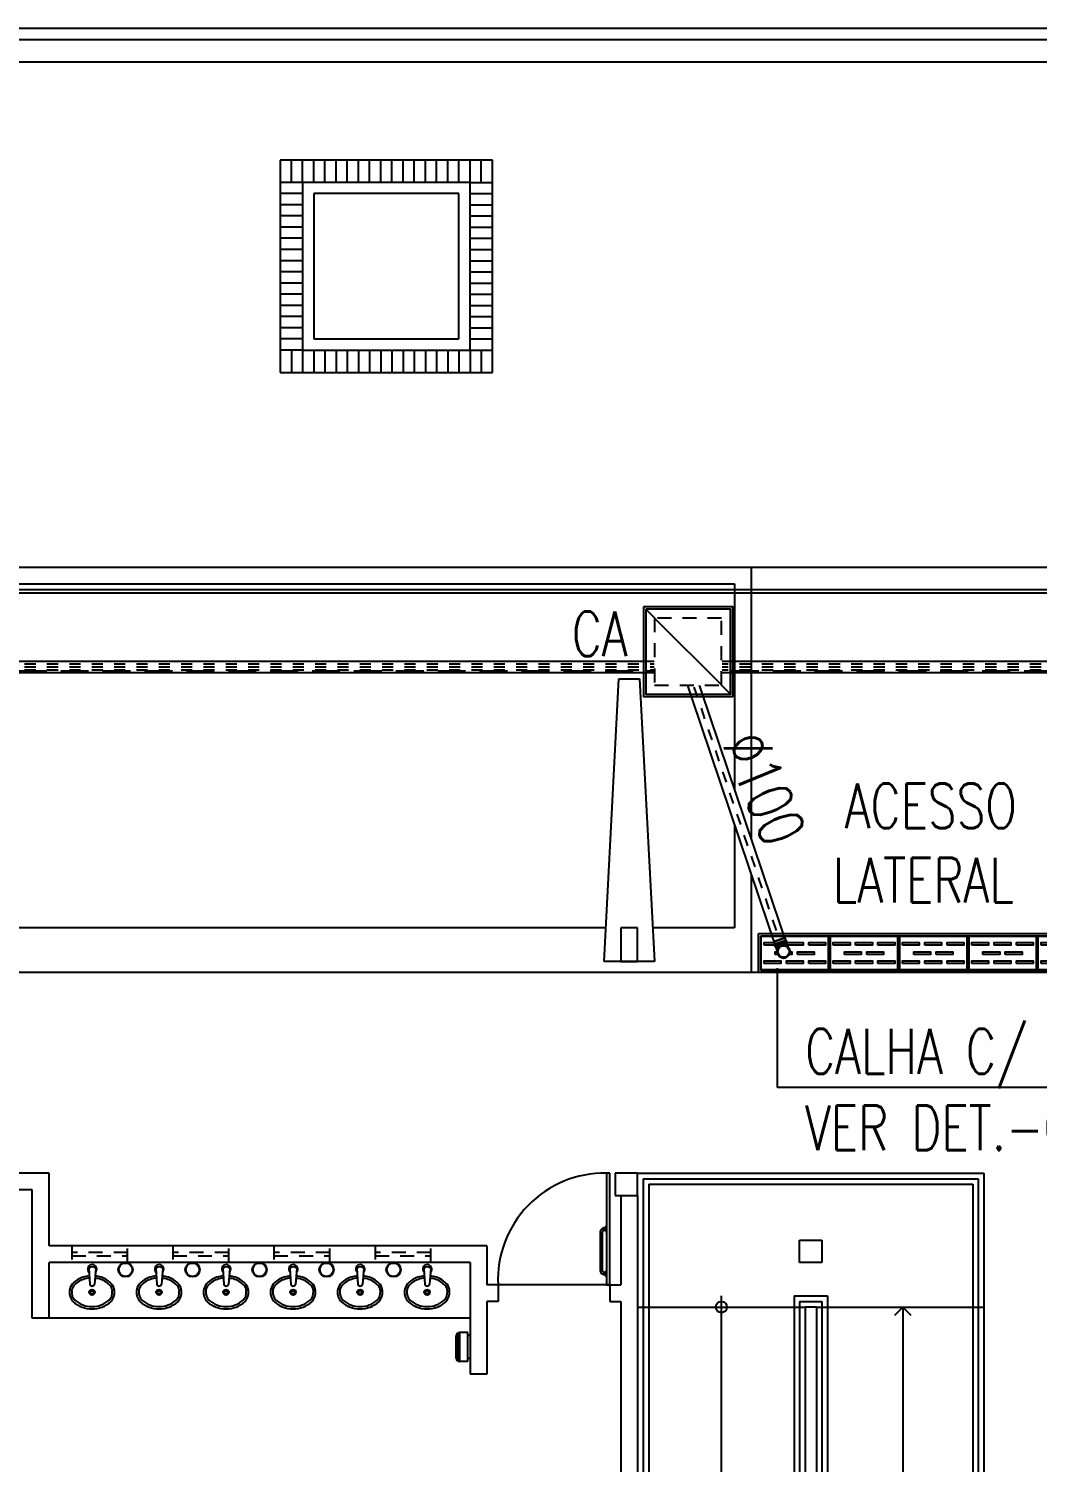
# Model space of a CAD drawing. Header units: inches. Extents: x 542650 to 544515, y 9574150 to 9574595.
# Drawn here: x 542794.66 to 542803.69, y 9574247.2 to 9574260.03 of the extents above; entities that cross this region are included whole.
import ezdxf
from ezdxf.enums import TextEntityAlignment as Align

# ---------------------------------------------------------------- set-up
doc = ezdxf.new("R2010")
doc.units = ezdxf.units.IN
doc.header["$MEASUREMENT"] = 0
for name, pattern in [('ACAD_ISO07W100', [3, 0, -3]), ('DASHDOT', [1, 0.5, -0.25, 0, -0.25]), ('HIDDEN', [0.375, 0.25, -0.125]), ('HIDDEN2', [0.1875, 0.125, -0.0625])]:
    doc.linetypes.add(name, pattern=pattern)
for name, color, linetype in [('EIXO', 8, 'Continuous'), ('I-ARQ', 8, 'Continuous'), ('I-NORMO_ARQ', 8, 'Continuous'), ('I-NORMO_INST', 4, 'Continuous'), ('I-PLUVIAL', 90, 'Continuous'), ('TINTERNO', 8, 'Continuous')]:
    doc.layers.add(name, color=color, linetype=linetype)
doc.styles.add('25', font='ROMANS.SHX', dxfattribs={"width": 0.7, "height": 0.05})
doc.styles.add('50', font='ROMANS.SHX', dxfattribs={"width": 0.7, "height": 0.1})
doc.styles.add('ROMANS', font='romans', dxfattribs={"height": 0.2})

# ---------------------------------------------------------------- blocks, each defined once
blk = doc.blocks.new('_Open90')
at = {"color": 0, "linetype": 'ByBlock', "lineweight": -2}
for p, q in [((0, 0), (-1, 0)), ((-0.5, 0.5), (0, 0)), ((0, 0), (-0.5, -0.5))]:
    blk.add_line(p, q, dxfattribs=at)
blk = doc.blocks.new('*U42')
at = {"color": 2}
blk.add_wipeout([(-60.652, 0.053), (1.701, 0.053), (1.701, -0.053), (-60.652, -0.053)], dxfattribs=at)
for p, q in [((-60.652, 0.05), (1.701, 0.05)), ((-60.652, -0.05), (1.701, -0.05))]:
    blk.add_line(p, q)
at = {"color": 8, "linetype": 'ACAD_ISO07W100', "ltscale": 0.01}
for p, q in [((-60.652, 0.026), (1.701, 0.026)), ((-60.652, 0), (1.701, 0)), ((-60.652, -0.026), (1.701, -0.026))]:
    blk.add_line(p, q, dxfattribs=at)
blk = doc.blocks.new('*U122')
at = {"color": 2}
blk.add_wipeout([(-0.057, -0.005), (-0.311, 2.67), (-0.198, 2.681), (0.057, 0.005)], dxfattribs=at)
for p, q in [((-0.05, -0.005), (-0.304, 2.671)), ((0.05, 0.005), (-0.204, 2.68))]:
    blk.add_line(p, q)
at = {"layer": 'EIXO', "linetype": 'DASHDOT', "ltscale": 0.01}
blk.add_line((0, 0), (-0.254, 2.675), dxfattribs=at)
blk = doc.blocks.new('A$C162F389C')
at = {"layer": 'I-PLUVIAL'}
for p, q in [((0.3, 0.6), (0, 0.6)), ((0, 0.6), (0, 0)), ((0.3, 0), (0.3, 0.6)), ((0, 0), (0.3, 0))]:
    blk.add_line(p, q, dxfattribs=at)
for points in [[(0.081, 0.575), (0.056, 0.575), (0.056, 0.425), (0.081, 0.425)], [(0.244, 0.575), (0.219, 0.575), (0.219, 0.425), (0.244, 0.425)], [(0.163, 0.475), (0.138, 0.475), (0.138, 0.325), (0.163, 0.325)], [(0.081, 0.375), (0.056, 0.375), (0.056, 0.225), (0.081, 0.225)], [(0.163, 0.275), (0.138, 0.275), (0.138, 0.125), (0.163, 0.125)], [(0.244, 0.375), (0.219, 0.375), (0.219, 0.225), (0.244, 0.225)], [(0.081, 0.175), (0.056, 0.175), (0.056, 0.025), (0.081, 0.025)], [(0.244, 0.175), (0.219, 0.175), (0.219, 0.025), (0.244, 0.025)]]:
    blk.add_lwpolyline(points, close=True, dxfattribs=at)
blk = doc.blocks.new('A$C018D0CBD')
at = {"layer": 'I-ARQ'}
for p, q in [((0.35, 5.61), (0, 5.61)), ((0, 5.61), (0, 1.859)), ((0.33, 5.59), (0.02, 5.59)), ((0.02, 5.59), (0.02, 1.879)), ((0.33, 1.879), (0.33, 5.59)), ((0.35, 1.859), (0.35, 5.61)), ((0.35, 1.859), (0, 1.859)), ((0.33, 1.879), (0.02, 1.879))]:
    blk.add_line(p, q, dxfattribs=at)
at = {"color": 2}
for p in [(0.025, 4.985), (0.025, 4.365), (0.025, 3.745), (0.025, 3.125), (0.025, 2.505), (0.025, 1.885)]:
    blk.add_blockref('A$C162F389C', p, dxfattribs=at)
blk = doc.blocks.new('J90100SR')
at = {"color": 1, "style": '25', "flags": 1}
blk.add_attdef('MARCA', text='', height=0.05, dxfattribs=at).set_placement((0, -0.188), align=Align.CENTER)
at = {"color": 2}
blk.add_wipeout([(0.082, 0.063), (0.082, 0.058), (0.093, 0.058), (0.093, 0.058), (0.113, 0.058), (0.113, 0.053), (0.113, -0.053), (0.113, -0.058), (0.093, -0.058), (0.093, -0.058), (0.082, -0.058), (0.082, -0.063), (0.061, -0.063), (0.061, -0.058), (0.055, -0.058), (0.055, -0.056), (0.028, -0.056), (0.022, -0.059), (0.016, -0.061), (0.005, -0.062), (-0.005, -0.062), (-0.012, -0.061), (-0.023, -0.058), (-0.034, -0.052), (-0.042, -0.046), (-0.047, -0.042), (-0.052, -0.035), (-0.055, -0.03), (-0.058, -0.023), (-0.061, -0.015), (-0.062, -0.008), (-0.063, 0), (-0.062, 0.008), (-0.061, 0.015), (-0.059, 0.021), (-0.056, 0.029), (-0.051, 0.036), (-0.044, 0.044), (-0.036, 0.051), (-0.03, 0.055), (-0.023, 0.058), (-0.016, 0.061), (-0.006, 0.062), (0.003, 0.063), (0.012, 0.062), (0.021, 0.059), (0.028, 0.056), (0.055, 0.056), (0.055, 0.058), (0.061, 0.058), (0.061, 0.063)], dxfattribs=at)
for p, q in [((0.027, 0.051), (0.06, 0.051)), ((0.06, -0.053), (0.06, 0.053)), ((0.06, 0.053), (0.064, 0.053)), ((0.066, 0.057), (0.065, 0.054)), ((0.067, 0.058), (0.077, 0.058)), ((0.067, -0.057), (0.067, 0.057)), ((0.077, -0.057), (0.077, 0.057)), ((0.078, 0.057), (0.078, 0.054)), ((0.079, 0.053), (0.091, 0.053)), ((0.091, 0.053), (0.091, 0.053)), ((0.111, 0.053), (0.091, 0.053)), ((0.111, 0.053), (0.113, 0.051)), ((0.113, -0.051), (0.113, 0.051)), ((0.027, -0.051), (0.06, -0.051)), ((0.06, -0.053), (0.064, -0.053)), ((0.066, -0.057), (0.065, -0.054)), ((0.067, -0.058), (0.077, -0.058)), ((0.078, -0.057), (0.078, -0.054)), ((0.079, -0.053), (0.091, -0.053)), ((0.091, -0.053), (0.091, -0.053)), ((0.091, -0.053), (0.111, -0.053)), ((0.111, -0.053), (0.113, -0.051))]:
    blk.add_line(p, q)
blk.add_circle((0, 0), 0.0533)
for centre, radius, start, end in [((0, 0), 0.0577, 61.785, 298.215), ((0, 0), 0.0577, 298.215, 61.785), ((0.064, 0.054), 0.001, 270, 345), ((0.067, 0.057), 0.001, 90, 165), ((0.077, 0.057), 0.001, 5, 90), ((0.079, 0.054), 0.001, 185, 270), ((0.064, -0.054), 0.001, 15, 90), ((0.067, -0.057), 0.001, 195, 270), ((0.077, -0.057), 0.001, 270, 355), ((0.079, -0.054), 0.001, 90, 175)]:
    blk.add_arc(centre, radius, start, end)
at = {"layer": 'TINTERNO'}
for p, q in [((0.06, -0.051), (0.06, 0.051)), ((0.065, -0.053), (0.065, 0.053)), ((0.078, -0.053), (0.078, 0.053)), ((0.091, 0.053), (0.091, -0.053)), ((0.091, 0.053), (0.091, -0.053)), ((0.111, 0.053), (0.111, -0.053))]:
    blk.add_line(p, q, dxfattribs=at)
blk.add_circle((0, 0), 0.0511, dxfattribs=at)
at = {"color": 1, "style": '25', "flags": 1}
blk.add_attdef('DESCRICAO', text='', height=0.05, dxfattribs=at).set_placement((0, -0.109), align=Align.CENTER)
blk = doc.blocks.new('CA')
at = {"color": 2, "ltscale": 0.5}
blk.add_wipeout([(-0.302, 0.29575), (-0.302, -0.30825), (0.302, -0.30825), (0.302, 0.29575)], dxfattribs=at)
at = {"color": 8, "ltscale": 0.5}
blk.add_line((-0.38, 0.37375), (0.38, -0.38625), dxfattribs=at)
at = {"ltscale": 0.5}
blk.add_lwpolyline([(-0.4, 0.39375), (-0.4, -0.40625), (0.4, -0.40625), (0.4, 0.39375)], close=True, dxfattribs=at)
at = {"color": 8, "ltscale": 0.5}
blk.add_lwpolyline([(-0.38, 0.37375), (-0.38, -0.38625), (0.38, -0.38625), (0.38, 0.37375)], close=True, dxfattribs=at)
at = {"color": 8, "linetype": 'HIDDEN', "ltscale": 0.5}
blk.add_lwpolyline([(-0.3, 0.29375), (-0.3, -0.30625), (0.3, -0.30625), (0.3, 0.29375)], close=True, dxfattribs=at)

msp = doc.modelspace()

# ---------------------------------------------------------------- linework, layer by layer
at = {"layer": 'I-ARQ'}
for p, q in [((542864.423, 9574260.033), (542776.202, 9574260.033)), ((542864.423, 9574260.033), (542776.202, 9574260.033)), ((542864.423, 9574259.933), (542776.202, 9574259.933)), ((542864.423, 9574259.733), (542776.202, 9574259.733)), ((542798.816, 9574258.856), (542796.916, 9574258.856)), ((542796.916, 9574258.856), (542796.916, 9574256.956)), ((542798.816, 9574258.856), (542796.916, 9574258.856)), ((542796.916, 9574258.856), (542796.916, 9574256.956)), ((542797.016, 9574258.656), (542797.016, 9574258.856)), ((542797.016, 9574258.656), (542797.016, 9574258.856)), ((542797.116, 9574258.656), (542797.116, 9574258.856)), ((542797.116, 9574258.656), (542797.116, 9574258.856)), ((542797.216, 9574258.656), (542797.216, 9574258.856)), ((542797.316, 9574258.656), (542797.316, 9574258.856)), ((542797.416, 9574258.656), (542797.416, 9574258.856)), ((542797.516, 9574258.656), (542797.516, 9574258.856)), ((542797.616, 9574258.656), (542797.616, 9574258.856)), ((542797.716, 9574258.656), (542797.716, 9574258.856)), ((542797.816, 9574258.656), (542797.816, 9574258.856)), ((542797.916, 9574258.656), (542797.916, 9574258.856)), ((542798.016, 9574258.656), (542798.016, 9574258.856)), ((542798.116, 9574258.656), (542798.116, 9574258.856)), ((542798.216, 9574258.656), (542798.216, 9574258.856)), ((542798.316, 9574258.656), (542798.316, 9574258.856)), ((542798.416, 9574258.656), (542798.416, 9574258.856)), ((542798.516, 9574258.656), (542798.516, 9574258.856)), ((542798.616, 9574258.656), (542798.616, 9574258.856)), ((542798.716, 9574258.656), (542798.716, 9574258.856)), ((542798.816, 9574256.956), (542798.816, 9574258.856)), ((542798.816, 9574256.956), (542798.816, 9574258.856)), ((542797.116, 9574258.656), (542796.916, 9574258.656)), ((542797.116, 9574258.656), (542796.916, 9574258.656)), ((542797.116, 9574258.656), (542796.916, 9574258.656)), ((542797.116, 9574258.556), (542796.916, 9574258.556)), ((542797.116, 9574258.556), (542796.916, 9574258.556)), ((542798.616, 9574258.656), (542797.116, 9574258.656)), ((542797.116, 9574258.656), (542797.116, 9574257.156)), ((542798.616, 9574258.656), (542797.116, 9574258.656)), ((542797.116, 9574258.656), (542797.116, 9574257.156)), ((542798.516, 9574258.556), (542797.216, 9574258.556)), ((542797.216, 9574258.556), (542797.216, 9574257.256)), ((542798.516, 9574257.256), (542798.516, 9574258.556)), ((542798.616, 9574258.656), (542798.816, 9574258.656)), ((542798.616, 9574258.656), (542798.816, 9574258.656)), ((542798.616, 9574257.156), (542798.616, 9574258.656)), ((542798.616, 9574257.156), (542798.616, 9574258.656)), ((542798.616, 9574258.556), (542798.816, 9574258.556)), ((542798.616, 9574258.556), (542798.816, 9574258.556)), ((542797.116, 9574258.456), (542796.916, 9574258.456)), ((542797.116, 9574258.456), (542796.916, 9574258.456)), ((542798.616, 9574258.456), (542798.816, 9574258.456)), ((542798.616, 9574258.456), (542798.816, 9574258.456)), ((542797.116, 9574258.356), (542796.916, 9574258.356)), ((542797.116, 9574258.356), (542796.916, 9574258.356)), ((542798.616, 9574258.356), (542798.816, 9574258.356)), ((542798.616, 9574258.356), (542798.816, 9574258.356)), ((542797.116, 9574258.256), (542796.916, 9574258.256)), ((542797.116, 9574258.156), (542796.916, 9574258.156)), ((542797.116, 9574258.156), (542796.916, 9574258.156)), ((542798.616, 9574258.256), (542798.816, 9574258.256)), ((542798.616, 9574258.156), (542798.816, 9574258.156)), ((542798.616, 9574258.156), (542798.816, 9574258.156)), ((542797.116, 9574258.056), (542796.916, 9574258.056)), ((542798.616, 9574258.056), (542798.816, 9574258.056)), ((542797.116, 9574257.956), (542796.916, 9574257.956)), ((542798.616, 9574257.956), (542798.816, 9574257.956)), ((542797.116, 9574257.856), (542796.916, 9574257.856)), ((542798.616, 9574257.856), (542798.816, 9574257.856)), ((542797.116, 9574257.756), (542796.916, 9574257.756)), ((542797.116, 9574257.656), (542796.916, 9574257.656)), ((542797.116, 9574257.656), (542796.916, 9574257.656)), ((542798.616, 9574257.756), (542798.816, 9574257.756)), ((542798.616, 9574257.656), (542798.816, 9574257.656)), ((542798.616, 9574257.656), (542798.816, 9574257.656)), ((542797.116, 9574257.556), (542796.916, 9574257.556)), ((542798.616, 9574257.556), (542798.816, 9574257.556)), ((542797.116, 9574257.456), (542796.916, 9574257.456)), ((542798.616, 9574257.456), (542798.816, 9574257.456)), ((542797.116, 9574257.356), (542796.916, 9574257.356)), ((542797.116, 9574257.256), (542796.916, 9574257.256)), ((542797.216, 9574257.256), (542798.516, 9574257.256)), ((542798.616, 9574257.356), (542798.816, 9574257.356)), ((542798.616, 9574257.256), (542798.816, 9574257.256)), ((542797.116, 9574257.156), (542796.916, 9574257.156)), ((542797.116, 9574257.156), (542796.916, 9574257.156)), ((542797.016, 9574257.156), (542797.016, 9574256.956)), ((542797.016, 9574257.156), (542797.016, 9574256.956)), ((542797.116, 9574257.156), (542797.116, 9574256.956)), ((542797.116, 9574257.156), (542797.116, 9574256.956)), ((542797.116, 9574257.156), (542798.616, 9574257.156)), ((542797.116, 9574257.156), (542798.616, 9574257.156)), ((542797.216, 9574257.156), (542797.216, 9574256.956)), ((542797.316, 9574257.156), (542797.316, 9574256.956)), ((542797.416, 9574257.156), (542797.416, 9574256.956)), ((542797.516, 9574257.156), (542797.516, 9574256.956)), ((542797.616, 9574257.156), (542797.616, 9574256.956)), ((542797.716, 9574257.156), (542797.716, 9574256.956)), ((542797.816, 9574257.156), (542797.816, 9574256.956)), ((542797.916, 9574257.156), (542797.916, 9574256.956)), ((542798.016, 9574257.156), (542798.016, 9574256.956)), ((542798.116, 9574257.156), (542798.116, 9574256.956)), ((542798.216, 9574257.156), (542798.216, 9574256.956)), ((542798.316, 9574257.156), (542798.316, 9574256.956)), ((542798.416, 9574257.156), (542798.416, 9574256.956)), ((542798.516, 9574257.156), (542798.516, 9574256.956)), ((542798.616, 9574257.156), (542798.816, 9574257.156)), ((542798.616, 9574257.156), (542798.616, 9574256.956)), ((542798.716, 9574257.156), (542798.716, 9574256.956)), ((542796.916, 9574256.956), (542798.816, 9574256.956)), ((542796.916, 9574256.956), (542798.816, 9574256.956)), ((542786.949, 9574255.213), (542801.133, 9574255.213)), ((542794.324, 9574255.063), (542800.983, 9574255.063)), ((542799.832, 9574251.983), (542794.25, 9574251.983)), ((542800.116, 9574251.983), (542799.966, 9574251.983)), ((542799.966, 9574251.983), (542799.966, 9574251.683)), ((542800.116, 9574251.683), (542800.116, 9574251.983)), ((542800.983, 9574251.983), (542800.25, 9574251.983)), ((542800.266, 9574251.683), (542799.816, 9574251.683)), ((542800.091, 9574251.683), (542799.941, 9574251.683)), ((542799.966, 9574251.683), (542800.116, 9574251.683)), ((542801.133, 9574251.583), (542786.949, 9574251.583)), ((542804.949, 9574251.583), (542801.133, 9574251.583)), ((542794.846, 9574249.788), (542794.311, 9574249.788)), ((542794.846, 9574249.138), (542794.846, 9574249.788)), ((542799.866, 9574249.788), (542799.836, 9574249.788)), ((542799.836, 9574249.788), (542799.836, 9574248.788)), ((542799.866, 9574248.788), (542799.866, 9574249.788)), ((542800.116, 9574249.788), (542799.916, 9574249.788)), ((542799.916, 9574249.788), (542799.916, 9574249.588)), ((542800.116, 9574249.788), (542799.916, 9574249.788)), ((542799.916, 9574249.788), (542799.916, 9574249.588)), ((542800.116, 9574249.788), (542803.216, 9574249.788)), ((542800.116, 9574249.788), (542803.216, 9574249.788)), ((542800.116, 9574249.588), (542800.116, 9574249.788)), ((542800.116, 9574249.588), (542800.116, 9574249.788)), ((542800.166, 9574249.738), (542803.166, 9574249.738)), ((542800.166, 9574249.738), (542800.166, 9574248.588)), ((542800.166, 9574249.738), (542803.166, 9574249.738)), ((542800.166, 9574249.738), (542800.166, 9574248.588)), ((542800.216, 9574249.688), (542803.116, 9574249.688)), ((542800.216, 9574249.688), (542800.216, 9574248.588)), ((542800.216, 9574249.688), (542803.116, 9574249.688)), ((542800.216, 9574249.688), (542800.216, 9574248.588)), ((542803.116, 9574249.688), (542803.116, 9574231.488)), ((542803.116, 9574249.688), (542803.116, 9574231.488)), ((542803.166, 9574249.738), (542803.166, 9574231.488)), ((542803.166, 9574249.738), (542803.166, 9574231.488)), ((542803.216, 9574249.788), (542803.216, 9574248.588)), ((542803.216, 9574249.788), (542803.216, 9574248.588)), ((542794.696, 9574249.638), (542794.311, 9574249.638)), ((542794.696, 9574248.488), (542794.696, 9574249.638)), ((542799.916, 9574249.588), (542800.116, 9574249.588)), ((542799.916, 9574249.588), (542800.116, 9574249.588)), ((542799.966, 9574249.588), (542799.966, 9574248.788)), ((542800.116, 9574249.588), (542800.116, 9574245.151)), ((542798.766, 9574249.138), (542794.846, 9574249.138)), ((542798.766, 9574249.138), (542798.766, 9574248.788)), ((542798.616, 9574248.988), (542794.846, 9574248.988)), ((542794.846, 9574248.488), (542794.846, 9574248.988)), ((542795.203, 9574248.937), (542795.212, 9574248.791)), ((542795.264, 9574248.937), (542795.253, 9574248.791)), ((542795.803, 9574248.937), (542795.812, 9574248.791)), ((542795.864, 9574248.937), (542795.853, 9574248.791)), ((542796.403, 9574248.937), (542796.412, 9574248.791)), ((542796.464, 9574248.937), (542796.453, 9574248.791)), ((542797.003, 9574248.937), (542797.012, 9574248.791)), ((542797.064, 9574248.937), (542797.053, 9574248.791)), ((542797.603, 9574248.937), (542797.612, 9574248.791)), ((542797.664, 9574248.937), (542797.653, 9574248.791)), ((542798.203, 9574248.937), (542798.212, 9574248.791)), ((542798.264, 9574248.937), (542798.253, 9574248.791)), ((542798.616, 9574248.988), (542798.616, 9574247.988)), ((542798.866, 9574248.788), (542798.766, 9574248.788)), ((542798.866, 9574248.788), (542798.866, 9574248.638)), ((542799.866, 9574248.788), (542798.866, 9574248.788)), ((542799.836, 9574248.788), (542799.866, 9574248.788)), ((542799.866, 9574248.788), (542799.866, 9574248.638)), ((542799.866, 9574248.788), (542799.966, 9574248.788)), ((542801.516, 9574248.688), (542801.516, 9574230.738)), ((542801.516, 9574248.688), (542801.816, 9574248.688)), ((542801.516, 9574248.688), (542801.516, 9574230.738)), ((542801.516, 9574248.688), (542801.816, 9574248.688)), ((542801.816, 9574248.688), (542801.816, 9574231.488)), ((542801.816, 9574248.688), (542801.816, 9574231.488)), ((542798.766, 9574248.638), (542798.766, 9574247.988)), ((542798.866, 9574248.638), (542798.766, 9574248.638)), ((542799.866, 9574248.638), (542799.966, 9574248.638)), ((542799.966, 9574248.638), (542799.966, 9574246.843)), ((542800.116, 9574248.588), (542801.616, 9574248.588)), ((542800.116, 9574248.588), (542801.616, 9574248.588)), ((542800.166, 9574248.588), (542800.166, 9574231.788)), ((542800.166, 9574248.588), (542800.166, 9574231.788)), ((542800.216, 9574248.588), (542800.216, 9574231.788)), ((542800.216, 9574248.588), (542800.216, 9574231.788)), ((542801.566, 9574248.638), (542801.566, 9574230.688)), ((542801.566, 9574248.638), (542801.766, 9574248.638)), ((542801.566, 9574248.638), (542801.566, 9574230.688)), ((542801.566, 9574248.638), (542801.766, 9574248.638)), ((542801.616, 9574248.588), (542801.616, 9574230.638)), ((542801.716, 9574248.588), (542801.616, 9574248.588)), ((542801.616, 9574248.588), (542801.616, 9574230.638)), ((542801.716, 9574248.588), (542801.616, 9574248.588)), ((542801.716, 9574248.588), (542801.716, 9574231.788)), ((542801.716, 9574248.588), (542803.216, 9574248.588)), ((542801.716, 9574248.588), (542801.716, 9574231.788)), ((542801.716, 9574248.588), (542803.216, 9574248.588)), ((542801.766, 9574248.638), (542801.766, 9574231.488)), ((542801.766, 9574248.638), (542801.766, 9574231.488)), ((542803.216, 9574248.588), (542803.216, 9574231.788)), ((542803.216, 9574248.588), (542803.216, 9574231.788)), ((542794.846, 9574248.488), (542794.696, 9574248.488)), ((542798.616, 9574248.488), (542794.846, 9574248.488)), ((542798.766, 9574247.988), (542798.616, 9574247.988))]:
    msp.add_line(p, q, dxfattribs=at)
at = {"layer": 'I-ARQ', "ltscale": 0.2}
for p, q in [((542801.566, 9574248.988), (542801.566, 9574249.188)), ((542801.566, 9574249.188), (542801.766, 9574249.188)), ((542801.766, 9574249.188), (542801.766, 9574248.988)), ((542801.766, 9574248.988), (542801.566, 9574248.988))]:
    msp.add_line(p, q, dxfattribs=at)
at = {"layer": 'I-ARQ', "linetype": 'HIDDEN2'}
for p, q in [((542795.05, 9574249.138), (542795.05, 9574248.988)), ((542795.55, 9574249.078), (542795.05, 9574249.078)), ((542795.05, 9574249.048), (542795.55, 9574249.048)), ((542795.55, 9574248.988), (542795.55, 9574249.138)), ((542795.955, 9574249.138), (542795.955, 9574248.988)), ((542796.455, 9574249.078), (542795.955, 9574249.078)), ((542795.955, 9574249.048), (542796.455, 9574249.048)), ((542796.455, 9574248.988), (542796.455, 9574249.138)), ((542796.86, 9574249.138), (542796.86, 9574248.988)), ((542797.36, 9574249.078), (542796.86, 9574249.078)), ((542796.86, 9574249.048), (542797.36, 9574249.048)), ((542797.36, 9574248.988), (542797.36, 9574249.138)), ((542797.765, 9574249.138), (542797.765, 9574248.988)), ((542798.265, 9574249.078), (542797.765, 9574249.078)), ((542797.765, 9574249.048), (542798.265, 9574249.048)), ((542798.265, 9574248.988), (542798.265, 9574249.138))]:
    msp.add_line(p, q, dxfattribs=at)
at = {"layer": 'I-ARQ'}
for points in [[(542785.776, 9574255.213), (542850.326, 9574255.213)], [(542785.776, 9574255.013), (542850.326, 9574255.013)], [(542785.777, 9574254.981), (542850.328, 9574254.981)], [(542799.8, 9574249.291), (542799.793, 9574249.286)], [(542799.808, 9574249.295), (542799.8, 9574249.291)], [(542799.816, 9574249.297), (542799.808, 9574249.295)], [(542799.824, 9574249.297), (542799.816, 9574249.297)], [(542799.825, 9574249.299), (542799.824, 9574249.298)], [(542799.824, 9574249.298), (542799.824, 9574249.278)], [(542799.824, 9574249.298), (542799.824, 9574249.298)], [(542799.825, 9574249.299), (542799.825, 9574249.276)], [(542799.825, 9574249.299), (542799.828, 9574249.299)], [(542799.825, 9574249.299), (542799.825, 9574249.299)], [(542799.829, 9574249.31), (542799.828, 9574249.309)], [(542799.828, 9574249.309), (542799.828, 9574249.288)], [(542799.83, 9574249.31), (542799.829, 9574249.31)], [(542799.829, 9574249.31), (542799.829, 9574249.31)], [(542799.83, 9574249.31), (542799.836, 9574249.31)], [(542799.836, 9574249.31), (542799.836, 9574249.265)], [(542799.781, 9574249.264), (542799.78, 9574249.255)], [(542799.78, 9574249.255), (542799.78, 9574248.92)], [(542799.783, 9574249.272), (542799.781, 9574249.264)], [(542799.787, 9574249.279), (542799.783, 9574249.272)], [(542799.793, 9574249.286), (542799.787, 9574249.279)], [(542799.799, 9574249.261), (542799.798, 9574249.255)], [(542799.798, 9574249.255), (542799.798, 9574248.92)], [(542799.801, 9574249.266), (542799.799, 9574249.261)], [(542799.804, 9574249.271), (542799.801, 9574249.266)], [(542799.808, 9574249.274), (542799.804, 9574249.271)], [(542799.814, 9574249.277), (542799.808, 9574249.274)], [(542799.819, 9574249.278), (542799.814, 9574249.277)], [(542799.819, 9574249.278), (542799.824, 9574249.278)], [(542799.824, 9574249.278), (542799.824, 9574249.277)], [(542799.824, 9574249.277), (542799.825, 9574249.277)], [(542799.825, 9574249.277), (542799.825, 9574249.276)], [(542799.825, 9574249.276), (542799.828, 9574249.276)], [(542799.828, 9574249.288), (542799.828, 9574249.266)], [(542799.828, 9574249.288), (542799.836, 9574249.288)], [(542799.828, 9574249.288), (542799.836, 9574249.288)], [(542799.828, 9574249.266), (542799.829, 9574249.265)], [(542799.829, 9574249.265), (542799.829, 9574249.265)], [(542799.829, 9574249.265), (542799.83, 9574249.265)], [(542799.83, 9574249.265), (542799.836, 9574249.265)], [(542799.834, 9574249.288), (542799.834, 9574249.288)], [(542799.78, 9574248.92), (542799.781, 9574248.912)], [(542799.781, 9574248.912), (542799.783, 9574248.904)], [(542799.798, 9574248.92), (542799.799, 9574248.915)], [(542799.799, 9574248.915), (542799.801, 9574248.91)], [(542799.801, 9574248.91), (542799.804, 9574248.905)], [(542799.828, 9574248.91), (542799.829, 9574248.911)], [(542799.828, 9574248.888), (542799.828, 9574248.91)], [(542799.829, 9574248.911), (542799.829, 9574248.911)], [(542799.829, 9574248.911), (542799.83, 9574248.911)], [(542799.83, 9574248.911), (542799.836, 9574248.911)], [(542799.836, 9574248.866), (542799.836, 9574248.911)], [(542799.783, 9574248.904), (542799.787, 9574248.897)], [(542799.787, 9574248.897), (542799.793, 9574248.89)], [(542799.793, 9574248.89), (542799.8, 9574248.885)], [(542799.8, 9574248.885), (542799.808, 9574248.881)], [(542799.804, 9574248.905), (542799.808, 9574248.901)], [(542799.808, 9574248.901), (542799.812, 9574248.899)], [(542799.808, 9574248.881), (542799.813, 9574248.88)], [(542799.812, 9574248.899), (542799.816, 9574248.898)], [(542799.818, 9574248.879), (542799.813, 9574248.88)], [(542799.816, 9574248.898), (542799.819, 9574248.898)], [(542799.818, 9574248.879), (542799.824, 9574248.879)], [(542799.819, 9574248.898), (542799.824, 9574248.898)], [(542799.825, 9574248.899), (542799.824, 9574248.899)], [(542799.824, 9574248.899), (542799.824, 9574248.898)], [(542799.824, 9574248.898), (542799.824, 9574248.878)], [(542799.824, 9574248.878), (542799.824, 9574248.878)], [(542799.824, 9574248.878), (542799.825, 9574248.877)], [(542799.825, 9574248.9), (542799.825, 9574248.877)], [(542799.825, 9574248.9), (542799.828, 9574248.9)], [(542799.825, 9574248.9), (542799.825, 9574248.899)], [(542799.825, 9574248.877), (542799.828, 9574248.877)], [(542799.825, 9574248.877), (542799.825, 9574248.877)], [(542799.828, 9574248.867), (542799.828, 9574248.888)], [(542799.828, 9574248.888), (542799.836, 9574248.888)], [(542799.828, 9574248.888), (542799.836, 9574248.888)], [(542799.829, 9574248.866), (542799.828, 9574248.867)], [(542799.83, 9574248.866), (542799.829, 9574248.866)], [(542799.829, 9574248.866), (542799.829, 9574248.866)], [(542799.83, 9574248.866), (542799.836, 9574248.866)], [(542799.834, 9574248.888), (542799.834, 9574248.888)], [(542800.866, 9574240.938), (542800.866, 9574248.688)], [(542800.866, 9574240.938), (542800.866, 9574248.688)], [(542802.491, 9574248.438), (542802.491, 9574240.688)], [(542802.491, 9574248.438), (542802.491, 9574240.688)]]:
    msp.add_lwpolyline(points, dxfattribs=at)
at = {"layer": 'I-ARQ', "linetype": 'Continuous', "ltscale": 2.5}
for centre, radius in [((542795.531, 9574248.923), 0.065), ((542795.531, 9574248.923), 0.0599), ((542796.131, 9574248.923), 0.065), ((542796.131, 9574248.923), 0.0599), ((542796.731, 9574248.923), 0.065), ((542796.731, 9574248.923), 0.0599), ((542797.331, 9574248.923), 0.065), ((542797.331, 9574248.923), 0.0599), ((542797.931, 9574248.923), 0.065), ((542797.931, 9574248.923), 0.0599)]:
    msp.add_circle(centre, radius, dxfattribs=at)
at = {"layer": 'I-ARQ'}
for centre, radius in [((542795.231, 9574248.721), 0.0248), ((542795.231, 9574248.721), 0.0188), ((542795.231, 9574248.721), 0.0146), ((542795.831, 9574248.721), 0.0248), ((542795.831, 9574248.721), 0.0188), ((542795.831, 9574248.721), 0.0146), ((542796.431, 9574248.721), 0.0248), ((542796.431, 9574248.721), 0.0188), ((542796.431, 9574248.721), 0.0146), ((542797.031, 9574248.721), 0.0248), ((542797.031, 9574248.721), 0.0188), ((542797.031, 9574248.721), 0.0146), ((542797.631, 9574248.721), 0.0248), ((542797.631, 9574248.721), 0.0188), ((542797.631, 9574248.721), 0.0146), ((542798.231, 9574248.721), 0.0248), ((542798.231, 9574248.721), 0.0188), ((542798.231, 9574248.721), 0.0146), ((542800.866, 9574248.588), 0.05), ((542800.866, 9574248.588), 0.05)]:
    msp.add_circle(centre, radius, dxfattribs=at)
for centre, radius, start, end in [((542799.821, 9574248.832), 0.956, 89.1118, 182.6331), ((542795.233, 9574248.929), 0.0405, 312.6025, 224.0244), ((542795.233, 9574248.9), 0.0483, 50.0629, 129.9371), ((542795.833, 9574248.929), 0.0405, 312.6025, 224.0244), ((542795.833, 9574248.9), 0.0483, 50.0629, 129.9371), ((542796.433, 9574248.929), 0.0405, 312.6025, 224.0244), ((542796.433, 9574248.9), 0.0483, 50.0629, 129.9371), ((542797.033, 9574248.929), 0.0405, 312.6025, 224.0244), ((542797.033, 9574248.9), 0.0483, 50.0629, 129.9371), ((542797.633, 9574248.929), 0.0405, 312.6025, 224.0244), ((542797.633, 9574248.9), 0.0483, 50.0629, 129.9371), ((542798.233, 9574248.929), 0.0405, 312.6025, 224.0244), ((542798.233, 9574248.9), 0.0483, 50.0629, 129.9371), ((542795.157, 9574248.718), 0.129, 144.5232, 173.1767), ((542795.157, 9574248.718), 0.109, 144.8047, 173.0573), ((542795.173, 9574248.696), 0.155, 120.725, 141.4841), ((542795.173, 9574248.696), 0.135, 120.5755, 141.2533), ((542795.229, 9574248.62), 0.249, 95.145, 122.7375), ((542795.229, 9574248.62), 0.229, 95.2881, 122.828), ((542795.232, 9574248.799), 0.0225, 202.02, 337.98), ((542795.233, 9574248.62), 0.229, 57.172, 83.7707), ((542795.233, 9574248.62), 0.249, 57.2625, 83.9188), ((542795.288, 9574248.696), 0.135, 38.7467, 59.4245), ((542795.288, 9574248.696), 0.155, 38.5159, 59.275), ((542795.305, 9574248.718), 0.109, 6.9427, 35.1953), ((542795.305, 9574248.718), 0.129, 6.8233, 35.4768), ((542795.757, 9574248.718), 0.129, 144.5232, 173.1767), ((542795.757, 9574248.718), 0.109, 144.8047, 173.0573), ((542795.773, 9574248.696), 0.155, 120.725, 141.4841), ((542795.773, 9574248.696), 0.135, 120.5755, 141.2533), ((542795.829, 9574248.62), 0.249, 95.145, 122.7375), ((542795.829, 9574248.62), 0.229, 95.2881, 122.828), ((542795.832, 9574248.799), 0.0225, 202.02, 337.98), ((542795.833, 9574248.62), 0.229, 57.172, 83.7707), ((542795.833, 9574248.62), 0.249, 57.2625, 83.9188), ((542795.888, 9574248.696), 0.135, 38.7467, 59.4245), ((542795.888, 9574248.696), 0.155, 38.5159, 59.275), ((542795.905, 9574248.718), 0.109, 6.9427, 35.1953), ((542795.905, 9574248.718), 0.129, 6.8233, 35.4768), ((542796.357, 9574248.718), 0.129, 144.5232, 173.1767), ((542796.357, 9574248.718), 0.109, 144.8047, 173.0573), ((542796.373, 9574248.696), 0.155, 120.725, 141.4841), ((542796.373, 9574248.696), 0.135, 120.5755, 141.2533), ((542796.429, 9574248.62), 0.249, 95.145, 122.7375), ((542796.429, 9574248.62), 0.229, 95.2881, 122.828), ((542796.432, 9574248.799), 0.0225, 202.02, 337.98), ((542796.433, 9574248.62), 0.229, 57.172, 83.7707), ((542796.433, 9574248.62), 0.249, 57.2625, 83.9188), ((542796.488, 9574248.696), 0.135, 38.7467, 59.4245), ((542796.488, 9574248.696), 0.155, 38.5159, 59.275), ((542796.505, 9574248.718), 0.109, 6.9427, 35.1953), ((542796.505, 9574248.718), 0.129, 6.8233, 35.4768), ((542796.957, 9574248.718), 0.129, 144.5232, 173.1767), ((542796.957, 9574248.718), 0.109, 144.8047, 173.0573), ((542796.973, 9574248.696), 0.155, 120.725, 141.4841), ((542796.973, 9574248.696), 0.135, 120.5755, 141.2533), ((542797.029, 9574248.62), 0.249, 95.145, 122.7375), ((542797.029, 9574248.62), 0.229, 95.2881, 122.828), ((542797.032, 9574248.799), 0.0225, 202.02, 337.98), ((542797.033, 9574248.62), 0.229, 57.172, 83.7707), ((542797.033, 9574248.62), 0.249, 57.2625, 83.9188), ((542797.088, 9574248.696), 0.135, 38.7467, 59.4245), ((542797.088, 9574248.696), 0.155, 38.5159, 59.275), ((542797.105, 9574248.718), 0.109, 6.9427, 35.1953), ((542797.105, 9574248.718), 0.129, 6.8233, 35.4768), ((542797.557, 9574248.718), 0.129, 144.5232, 173.1767), ((542797.557, 9574248.718), 0.109, 144.8047, 173.0573), ((542797.573, 9574248.696), 0.155, 120.725, 141.4841), ((542797.573, 9574248.696), 0.135, 120.5755, 141.2533), ((542797.629, 9574248.62), 0.249, 95.145, 122.7375), ((542797.629, 9574248.62), 0.229, 95.2881, 122.828), ((542797.632, 9574248.799), 0.0225, 202.02, 337.98), ((542797.633, 9574248.62), 0.229, 57.172, 83.7707), ((542797.633, 9574248.62), 0.249, 57.2625, 83.9188), ((542797.688, 9574248.696), 0.135, 38.7467, 59.4245), ((542797.688, 9574248.696), 0.155, 38.5159, 59.275), ((542797.705, 9574248.718), 0.109, 6.9427, 35.1953), ((542797.705, 9574248.718), 0.129, 6.8233, 35.4768), ((542798.157, 9574248.718), 0.129, 144.5232, 173.1767), ((542798.157, 9574248.718), 0.109, 144.8047, 173.0573), ((542798.173, 9574248.696), 0.155, 120.725, 141.4841), ((542798.173, 9574248.696), 0.135, 120.5755, 141.2533), ((542798.229, 9574248.62), 0.249, 95.145, 122.7375), ((542798.229, 9574248.62), 0.229, 95.2881, 122.828), ((542798.232, 9574248.799), 0.0225, 202.02, 337.98), ((542798.233, 9574248.62), 0.229, 57.172, 83.7707), ((542798.233, 9574248.62), 0.249, 57.2625, 83.9188), ((542798.288, 9574248.696), 0.135, 38.7467, 59.4245), ((542798.288, 9574248.696), 0.155, 38.5159, 59.275), ((542798.305, 9574248.718), 0.109, 6.9427, 35.1953), ((542798.305, 9574248.718), 0.129, 6.8233, 35.4768), ((542795.152, 9574248.721), 0.123, 174.4524, 224.3819), ((542795.152, 9574248.721), 0.103, 174.578, 224.0021), ((542795.229, 9574248.821), 0.228, 228.5041, 270.4838), ((542795.233, 9574248.821), 0.228, 269.5162, 311.4959), ((542795.31, 9574248.721), 0.103, 315.9979, 5.422), ((542795.31, 9574248.721), 0.123, 315.6181, 5.5476), ((542795.752, 9574248.721), 0.123, 174.4524, 224.3819), ((542795.752, 9574248.721), 0.103, 174.578, 224.0021), ((542795.829, 9574248.821), 0.228, 228.5041, 270.4838), ((542795.833, 9574248.821), 0.228, 269.5162, 311.4959), ((542795.91, 9574248.721), 0.103, 315.9979, 5.422), ((542795.91, 9574248.721), 0.123, 315.6181, 5.5476), ((542796.352, 9574248.721), 0.123, 174.4524, 224.3819), ((542796.352, 9574248.721), 0.103, 174.578, 224.0021), ((542796.429, 9574248.821), 0.228, 228.5041, 270.4838), ((542796.433, 9574248.821), 0.228, 269.5162, 311.4959), ((542796.51, 9574248.721), 0.103, 315.9979, 5.422), ((542796.51, 9574248.721), 0.123, 315.6181, 5.5476), ((542796.952, 9574248.721), 0.123, 174.4524, 224.3819), ((542796.952, 9574248.721), 0.103, 174.578, 224.0021), ((542797.029, 9574248.821), 0.228, 228.5041, 270.4838), ((542797.033, 9574248.821), 0.228, 269.5162, 311.4959), ((542797.11, 9574248.721), 0.103, 315.9979, 5.422), ((542797.11, 9574248.721), 0.123, 315.6181, 5.5476), ((542797.552, 9574248.721), 0.123, 174.4524, 224.3819), ((542797.552, 9574248.721), 0.103, 174.578, 224.0021), ((542797.629, 9574248.821), 0.228, 228.5041, 270.4838), ((542797.633, 9574248.821), 0.228, 269.5162, 311.4959), ((542797.71, 9574248.721), 0.103, 315.9979, 5.422), ((542797.71, 9574248.721), 0.123, 315.6181, 5.5476), ((542798.152, 9574248.721), 0.123, 174.4524, 224.3819), ((542798.152, 9574248.721), 0.103, 174.578, 224.0021), ((542798.229, 9574248.821), 0.228, 228.5041, 270.4838), ((542798.233, 9574248.821), 0.228, 269.5162, 311.4959), ((542798.31, 9574248.721), 0.103, 315.9979, 5.422), ((542798.31, 9574248.721), 0.123, 315.6181, 5.5476), ((542795.229, 9574248.821), 0.249, 228.3244, 270.4838), ((542795.233, 9574248.821), 0.249, 269.5162, 311.6756), ((542795.829, 9574248.821), 0.249, 228.3244, 270.4838), ((542795.833, 9574248.821), 0.249, 269.5162, 311.6756), ((542796.429, 9574248.821), 0.249, 228.3244, 270.4838), ((542796.433, 9574248.821), 0.249, 269.5162, 311.6756), ((542797.029, 9574248.821), 0.249, 228.3244, 270.4838), ((542797.033, 9574248.821), 0.249, 269.5162, 311.6756), ((542797.629, 9574248.821), 0.249, 228.3244, 270.4838), ((542797.633, 9574248.821), 0.249, 269.5162, 311.6756), ((542798.229, 9574248.821), 0.249, 228.3244, 270.4838), ((542798.233, 9574248.821), 0.249, 269.5162, 311.6756)]:
    msp.add_arc(centre, radius, start, end, dxfattribs=at)
at = {"layer": 'I-NORMO_INST'}
msp.add_line((542801.369, 9574250.554), (542801.369, 9574251.623), dxfattribs=at)
msp.add_lwpolyline([(542809.818, 9574250.554), (542809.818, 9574250.554), (542801.369, 9574250.554)], dxfattribs=at)

# ---------------------------------------------------------------- block references
at = {"layer": 'I-ARQ', "extrusion": (0, 0, -1), "xscale": 0.15, "yscale": 0.15, "zscale": -0.15, "rotation": 90.0000000133398}
msp.add_blockref('_Open90', (-542802.491, 9574248.588), dxfattribs=at)
msp.add_blockref('_Open90', (-542802.491, 9574248.588), dxfattribs=at)
at = {"layer": 'I-PLUVIAL', "rotation": 180}
msp.add_blockref('*U42', (542789.476, 9574254.317), dxfattribs=at)

# ---------------------------------------------------------------- texts
at = {"layer": 'I-NORMO_ARQ', "style": 'ROMANS', "width": 0.75}
for s, p in [('ACESSO', (542801.969, 9574252.876)), ('LATERAL', (542801.864, 9574252.21))]:
    msp.add_text(s, height=0.4, dxfattribs=at).set_placement(p)
at = {"layer": 'I-NORMO_INST', "style": '50', "width": 0.75}
for s, p in [('CALHA C/ TAMPA DE CONCRETO', (542801.615, 9574250.678, 0.068)), ('VER DET.-CANALETA DE DRENAGEM', (542801.615, 9574249.993, 0.068))]:
    msp.add_text(s, height=0.4, dxfattribs=at).set_placement(p)

# ---------------------------------------------------------------- next in the draw order: linework, layer by layer
at = {"layer": 'I-ARQ'}
for p, q in [((542801.133, 9574255.213), (542801.133, 9574251.583)), ((542800.983, 9574255.063), (542800.983, 9574251.983)), ((542799.816, 9574251.683), (542799.949, 9574254.213)), ((542799.949, 9574254.213), (542800.133, 9574254.213)), ((542800.133, 9574254.213), (542800.266, 9574251.683))]:
    msp.add_line(p, q, dxfattribs=at)
at = {"layer": 'I-ARQ', "linetype": 'HIDDEN'}
msp.add_line((542850.326, 9574254.281), (542785.775, 9574254.281), dxfattribs=at)

# ---------------------------------------------------------------- next in the draw order: texts
at = {"layer": 'I-NORMO_INST', "style": 'ROMANS', "width": 0.75}
msp.add_text('CA', height=0.4, dxfattribs=at).set_placement((542799.526, 9574254.416, -15684.3))

# ---------------------------------------------------------------- next in the draw order: wipeouts: each hides what was drawn before it
at = {"linetype": 'ACAD_ISO07W100'}
msp.add_wipeout([(542798.521, 9574248.101), (542798.597, 9574248.101), (542798.597, 9574248.128), (542798.616, 9574248.128), (542798.616, 9574248.334), (542798.597, 9574248.334), (542798.597, 9574248.361), (542798.521, 9574248.361), (542798.513, 9574248.36), (542798.507, 9574248.358), (542798.505, 9574248.356), (542798.5, 9574248.353), (542798.498, 9574248.351), (542798.495, 9574248.347), (542798.492, 9574248.341), (542798.491, 9574248.336), (542798.491, 9574248.331), (542798.491, 9574248.131), (542798.491, 9574248.126), (542798.492, 9574248.122), (542798.495, 9574248.117), (542798.498, 9574248.113), (542798.501, 9574248.109), (542798.505, 9574248.106), (542798.507, 9574248.104), (542798.511, 9574248.103), (542798.515, 9574248.102)], dxfattribs=at).dxf.layer = 'I-ARQ'

# ---------------------------------------------------------------- next in the draw order: linework, layer by layer
at = {"layer": 'I-ARQ'}
for p, q in [((542798.491, 9574248.131), (542798.491, 9574248.331)), ((542798.496, 9574248.115), (542798.496, 9574248.347)), ((542798.505, 9574248.106), (542798.505, 9574248.357)), ((542798.597, 9574248.361), (542798.521, 9574248.361)), ((542798.525, 9574248.101), (542798.525, 9574248.361)), ((542798.597, 9574248.101), (542798.597, 9574248.361)), ((542798.616, 9574248.334), (542798.597, 9574248.334)), ((542798.616, 9574248.334), (542798.616, 9574248.128)), ((542798.597, 9574248.101), (542798.521, 9574248.101)), ((542798.616, 9574248.128), (542798.597, 9574248.128))]:
    msp.add_line(p, q, dxfattribs=at)
for centre, start, end in [((542798.521, 9574248.331), 90, 180), ((542798.521, 9574248.131), 180, 270)]:
    msp.add_arc(centre, 0.03, start, end, dxfattribs=at)

# ---------------------------------------------------------------- next in the draw order: block references
at = {"layer": 'I-PLUVIAL', "rotation": 13.24856066136238}
msp.add_blockref('*U122', (542801.423, 9574251.771), dxfattribs=at)

# ---------------------------------------------------------------- next in the draw order: block references
at = {"color": 2, "xscale": -1, "rotation": 90}
msp.add_blockref('A$C018D0CBD', (542806.808, 9574251.933), dxfattribs=at)
at = {"layer": 'I-PLUVIAL'}
msp.add_blockref('CA', (542800.568, 9574254.462), dxfattribs=at)

# ---------------------------------------------------------------- next in the draw order: texts
at = {"layer": 'I-NORMO_INST', "style": 'ROMANS', "width": 0.75}
msp.add_text('%%C100', height=0.4, rotation=292.2435, dxfattribs=at).set_placement((542800.872, 9574253.634, -15684.3))

# ---------------------------------------------------------------- next in the draw order: block references
at = {"layer": 'I-PLUVIAL', "xscale": 1.000787401574804, "yscale": 1.000787401574804, "zscale": 0.03937007874015748, "rotation": 108.9472154803674}
msp.add_blockref('J90100SR', (542801.423, 9574251.771), dxfattribs=at)

doc.saveas('drawing.dxf')
